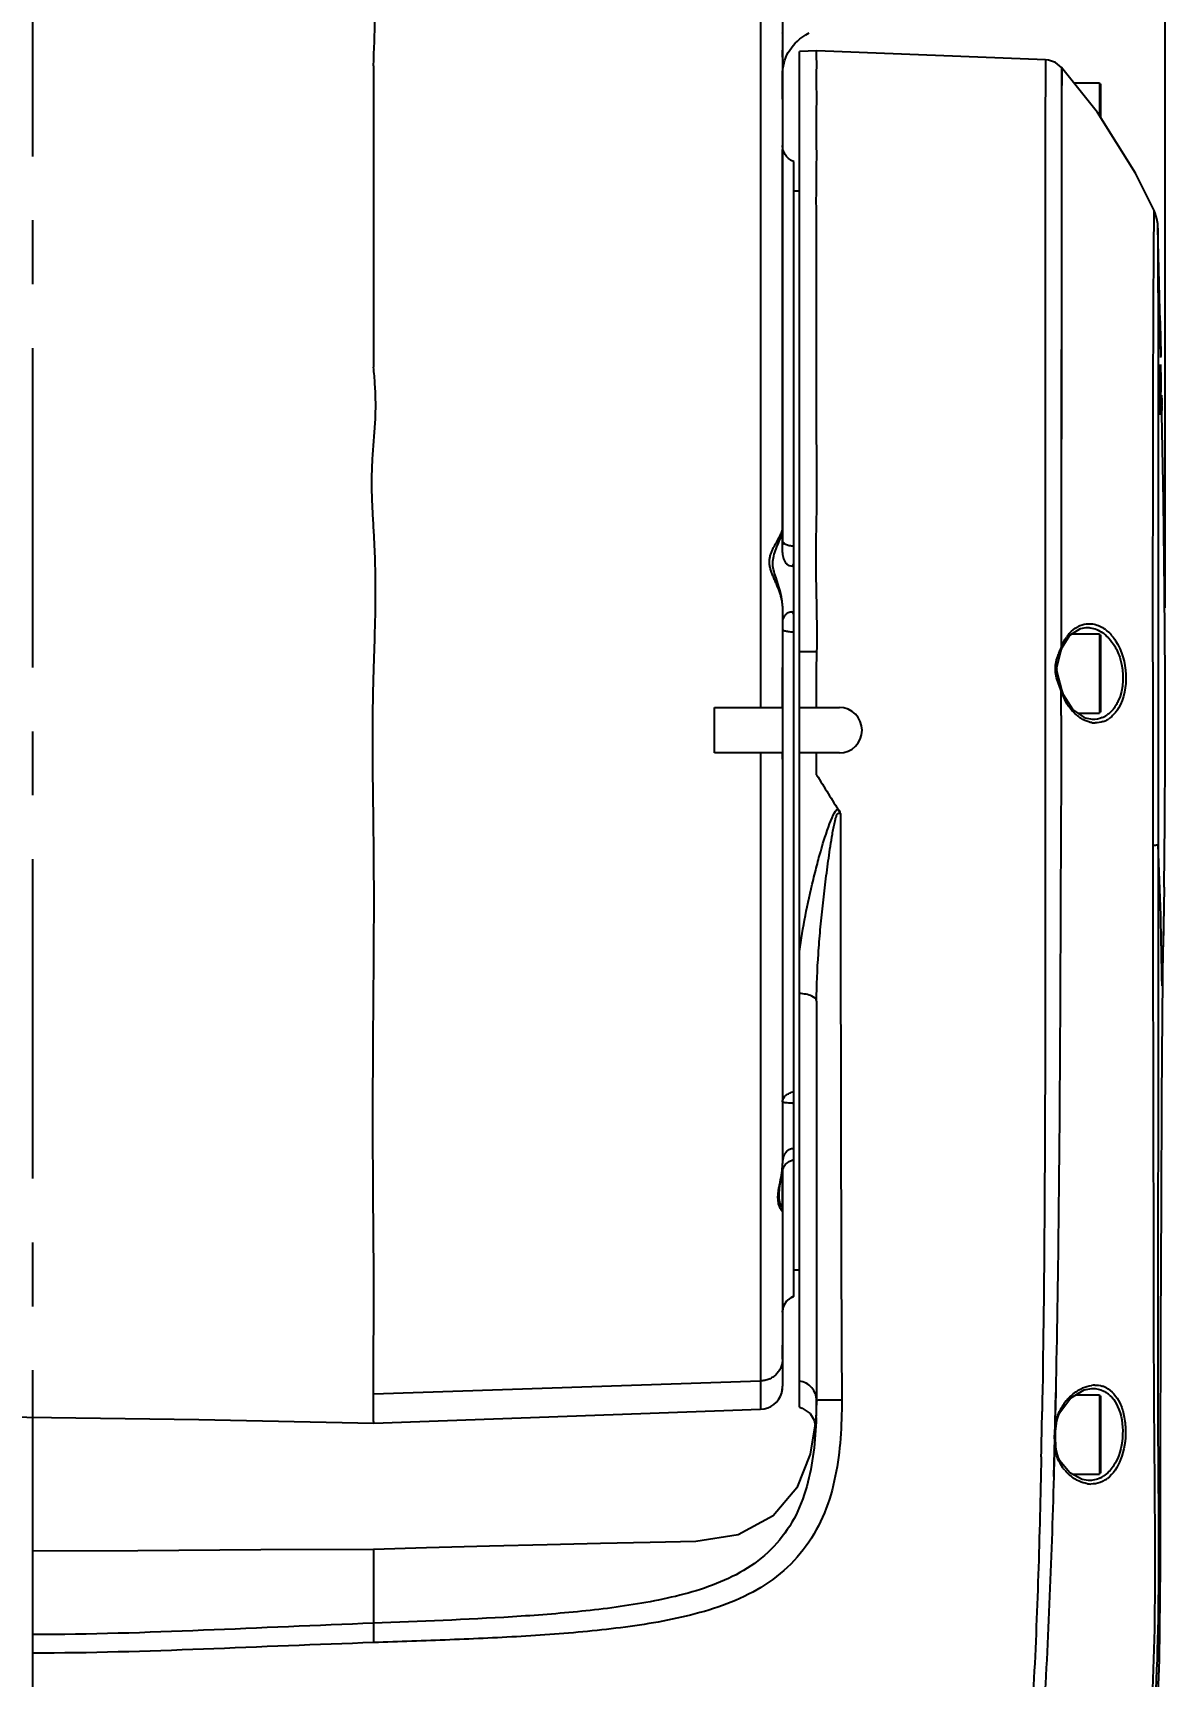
# Model space of a CAD drawing. Header units: millimetres. Extents: x 5828 to 6704, y 123 to 421.
# Drawn here: x 6476.36 to 6483.01, y 249.84 to 259.49 of the extents above; entities that cross this region are included whole.
import ezdxf

# ---------------------------------------------------------------- set-up
doc = ezdxf.new("R2010")
doc.units = ezdxf.units.MM
doc.linetypes.add('CENTER', pattern=[0.6, 0.375, -0.075, 0.075, -0.075])
for name, color, linetype in [('中心线', 7, 'Continuous'), ('外形图', 7, 'Continuous'), ('尺寸标注', 7, 'Continuous')]:
    doc.layers.add(name, color=color, linetype=linetype)
doc.styles.add('微软雅黑', font='msyh.ttc', dxfattribs={"height": 1.5})
doc.dimstyles.new('尺寸标注_1_15比例', dxfattribs={"dimtxt": 1.5, "dimasz": 1.25, "dimexe": 0.5, "dimexo": 0.4, "dimgap": 0.5, "dimtad": 1, "dimdec": 1, "dimlfac": 15, "dimdsep": 46, "dimtxsty": '微软雅黑', "dimcen": 0.09, "dimadec": 0, "dimazin": 0, "dimtp": 0.01, "dimtm": 0.01, "dimtfac": 1, "dimtdec": 1, "dimtofl": 0, "dimtmove": 0, "dimatfit": 3, "dimfxl": 1, "dimtolj": 1, "dimarcsym": 0})

# ---------------------------------------------------------------- blocks, each defined once
blk = doc.blocks.new('*D787')
at = {"layer": 'Defpoints', "color": 0}
for p in [(6469.7154, 284.5485), (6483.0052, 255.7131), (6469.7154, 255.0651)]:
    blk.add_point(p, dxfattribs=at)
at = {"layer": '尺寸标注', "color": 0, "lineweight": -2}
for p, q in [((6469.7154, 255.4651), (6469.7154, 285.0485)), ((6483.0052, 256.1131), (6483.0052, 285.0485)), ((6481.7552, 284.5485), (6470.9654, 284.5485))]:
    blk.add_line(p, q, dxfattribs=at)
at = {"layer": '尺寸标注', "color": 0}
for points in [[(6470.9654, 284.7569), (6470.9654, 284.3402), (6469.7154, 284.5485)], [(6481.7552, 284.3402), (6481.7552, 284.7569), (6483.0052, 284.5485)]]:
    blk.add_solid(points, dxfattribs=at)
at = {"layer": '尺寸标注', "color": 0, "insert": (6476.3603, 285.8276), "char_height": 1.5, "attachment_point": 5, "style": '微软雅黑'}
blk.add_mtext('\\A1;199.3', dxfattribs=at)

msp = doc.modelspace()

# ---------------------------------------------------------------- linework, layer by layer
at = {"layer": '中心线', "linetype": 'CENTER', "ltscale": 5}
msp.add_line((6476.3599, 231.7633), (6476.3599, 279.7873), dxfattribs=at)
at = {"layer": '外形图', "color": 7, "linetype": 'Continuous'}
for p, q in [((6480.76, 259.4873), (6480.76, 259.488)), ((6480.76, 259.4871), (6480.76, 259.4873)), ((6480.76, 259.4871), (6480.76, 259.4633)), ((6480.76, 259.4633), (6480.76, 259.4402)), ((6480.76, 259.4402), (6480.76, 259.3587)), ((6480.76, 259.3771), (6480.76, 259.3861)), ((6480.76, 259.369), (6480.76, 259.3771)), ((6480.76, 259.3563), (6480.76, 259.369)), ((6480.76, 259.3587), (6480.76, 259.3459)), ((6480.76, 259.3459), (6480.76, 259.3563)), ((6480.76, 259.3459), (6480.76, 259.2371)), ((6480.76, 259.3459), (6480.76, 259.2847)), ((6480.9607, 259.382), (6480.8599, 259.3794)), ((6480.8599, 251.4215), (6480.8599, 259.3794)), ((6482.304, 259.33), (6480.9607, 259.382)), ((6478.3599, 259.294), (6478.3599, 257.5261)), ((6482.3982, 259.285), (6482.395, 255.9766)), ((6480.76, 259.1504), (6480.76, 259.2371)), ((6480.76, 259.1946), (6480.76, 259.1844)), ((6482.47, 259.1949), (6482.6199, 259.1949)), ((6482.6199, 259.1949), (6482.6199, 259.0029)), ((6482.6266, 259.1882), (6482.6266, 258.9922)), ((6480.76, 259.1046), (6480.7599, 258.9349)), ((6480.76, 259.117), (6480.76, 259.1504)), ((6480.76, 259.1364), (6480.76, 259.1414)), ((6480.76, 259.0988), (6480.76, 259.117)), ((6480.76, 259.1046), (6480.76, 259.1141)), ((6480.7599, 258.7238), (6480.7599, 258.8034)), ((6480.8266, 252.0712), (6480.8266, 258.7322)), ((6480.8266, 258.5616), (6480.8599, 258.5616)), ((6482.9746, 257.8583), (6482.9636, 258.3417)), ((6482.9636, 258.3417), (6482.9638, 257.5797)), ((6482.9636, 258.3417), (6482.9636, 258.2772)), ((6482.9351, 257.8088), (6482.9348, 257.726)), ((6482.9352, 257.845), (6482.9351, 257.8088)), ((6482.9353, 257.8507), (6482.9352, 257.845)), ((6482.9753, 257.826), (6482.9746, 257.8583)), ((6482.9751, 257.8282), (6482.9753, 257.8282)), ((6482.9752, 257.8282), (6482.9778, 257.7079)), ((6482.9347, 257.7165), (6482.9346, 257.6666)), ((6482.9348, 257.726), (6482.9347, 257.7165)), ((6482.9778, 257.7079), (6482.9803, 257.5883)), ((6482.9345, 257.6557), (6482.9342, 257.5536)), ((6482.9346, 257.6666), (6482.9345, 257.6615)), ((6482.9345, 257.662), (6482.9345, 257.6557)), ((6482.9638, 257.6627), (6482.9642, 254.7206)), ((6482.9341, 257.5197), (6482.934, 257.4848)), ((6482.9342, 257.5536), (6482.9341, 257.5197)), ((6482.9779, 257.5421), (6482.98, 257.4488)), ((6482.9339, 257.453), (6482.9337, 257.3956)), ((6482.934, 257.4848), (6482.9339, 257.4778)), ((6482.9339, 257.4778), (6482.9339, 257.465)), ((6482.9339, 257.465), (6482.9339, 257.453)), ((6482.98, 257.4488), (6482.9799, 257.3796)), ((6482.9336, 257.3557), (6482.9335, 257.3144)), ((6482.9337, 257.3791), (6482.9336, 257.3665)), ((6482.9336, 257.3665), (6482.9336, 257.3557)), ((6482.9337, 257.3956), (6482.9337, 257.3791)), ((6482.9338, 257.3788), (6482.9337, 257.3623)), ((6482.9787, 257.2457), (6482.9767, 257.339)), ((6482.9848, 257.3613), (6482.9853, 257.3302)), ((6482.9853, 257.3302), (6482.9858, 257.3037)), ((6482.9335, 257.3144), (6482.9334, 257.276)), ((6482.9334, 257.276), (6482.9334, 257.2659)), ((6482.9334, 257.2659), (6482.9334, 257.2594)), ((6482.9335, 257.252), (6482.9334, 257.2458)), ((6482.9954, 256.7406), (6482.9869, 257.2519)), ((6480.7573, 256.5568), (6480.7573, 256.467)), ((6480.7599, 256.5798), (6480.7599, 256.6246)), ((6480.7599, 256.6246), (6480.7599, 256.5798)), ((6480.7599, 256.5962), (6480.7599, 256.614)), ((6480.7599, 256.5798), (6480.7599, 256.5962)), ((6480.7599, 256.5962), (6480.7599, 256.5798)), ((6480.7599, 256.5798), (6480.7599, 256.5938)), ((6480.7599, 256.5799), (6480.7599, 256.5809)), ((6480.7599, 256.5801), (6480.7599, 256.5798)), ((6480.7599, 256.5798), (6480.7599, 256.5799)), ((6480.7599, 256.506), (6480.7599, 256.5798)), ((6480.7599, 256.5768), (6480.7599, 256.5798)), ((6480.7599, 256.5798), (6480.7599, 256.506)), ((6480.7599, 256.5798), (6480.7599, 256.506)), ((6480.7599, 256.5798), (6480.7599, 256.5768)), ((6480.7599, 256.5206), (6480.7599, 256.5768)), ((6480.8266, 256.3585), (6480.8174, 256.3588)), ((6480.7599, 256.124), (6480.7599, 255.5282)), ((6480.8174, 256.0893), (6480.8266, 256.0895)), ((6482.395, 255.9766), (6482.3949, 255.9627)), ((6482.3924, 255.8728), (6482.3949, 255.8786)), ((6482.3949, 255.9627), (6482.3949, 255.8786)), ((6482.3949, 255.8786), (6482.3978, 255.8704)), ((6482.3978, 255.8703), (6482.402, 255.8812)), ((6482.402, 255.8812), (6482.4466, 255.9526)), ((6482.4605, 255.9616), (6482.6199, 255.9616)), ((6482.6199, 255.9616), (6482.6199, 255.4949)), ((6482.6266, 255.9549), (6482.6266, 255.5016)), ((6480.9622, 255.8559), (6480.8599, 255.8556)), ((6480.9598, 255.5282), (6480.9599, 255.7887)), ((6482.3706, 255.7645), (6482.3927, 255.8562)), ((6482.3927, 255.8562), (6482.3978, 255.8704)), ((6482.3978, 255.8704), (6482.3978, 255.8703)), ((6480.7599, 255.7635), (6480.7599, 255.6474)), ((6480.7599, 255.6466), (6480.7599, 255.7629)), ((6480.7599, 255.6279), (6480.7599, 255.7116)), ((6482.3703, 255.7539), (6482.3706, 255.7645)), ((6482.3712, 255.7353), (6482.3703, 255.7539)), ((6482.3983, 255.6319), (6482.3712, 255.7353)), ((6480.7599, 255.6474), (6480.7599, 255.6113)), ((6480.7599, 255.6204), (6480.7599, 255.6466)), ((6480.7599, 255.5752), (6480.7599, 255.6279)), ((6480.7599, 255.5305), (6480.7599, 255.6204)), ((6480.7599, 255.6113), (6480.7599, 255.5315)), ((6482.3018, 255.595), (6482.3018, 255.5717)), ((6482.3952, 255.6263), (6482.3983, 255.6319)), ((6482.4092, 255.6032), (6482.3983, 255.6319)), ((6482.3983, 255.6319), (6482.3983, 255.6319)), ((6482.4644, 255.5164), (6482.4092, 255.6032)), ((6480.3599, 255.5282), (6480.7599, 255.5282)), ((6480.3599, 255.2616), (6480.3599, 255.5282)), ((6480.7599, 255.5282), (6480.7599, 255.5752)), ((6480.7599, 255.5315), (6480.7599, 255.5282)), ((6480.7599, 255.5282), (6480.7599, 255.2616)), ((6480.8599, 255.5282), (6481.0933, 255.5282)), ((6482.5386, 255.4652), (6482.4644, 255.5164)), ((6482.4956, 255.4949), (6482.6199, 255.4949)), ((6482.5789, 255.4577), (6482.5386, 255.4652)), ((6480.7599, 255.2616), (6480.3599, 255.2616)), ((6480.6313, 255.2616), (6480.6314, 251.4094)), ((6480.7599, 255.2508), (6480.7599, 255.2616)), ((6480.7599, 255.2261), (6480.7599, 255.2616)), ((6480.7599, 255.2616), (6480.7599, 253.214)), ((6481.0933, 255.2616), (6480.8599, 255.2616)), ((6480.9599, 255.1331), (6480.9598, 255.2616)), ((6482.9993, 254.4741), (6482.9945, 254.1309)), ((6482.9964, 254.2616), (6482.9871, 253.8952)), ((6480.9599, 253.8043), (6480.9599, 251.4616)), ((6480.9599, 253.8043), (6480.9599, 252.2282)), ((6480.7599, 253.214), (6480.7599, 253.2142)), ((6480.7599, 253.214), (6480.7599, 252.9479)), ((6480.7599, 252.9479), (6480.7599, 252.8949)), ((6480.7599, 252.8949), (6480.7599, 252.8519)), ((6480.7573, 252.8059), (6480.7573, 252.5849)), ((6480.7599, 252.7678), (6480.7599, 252.8037)), ((6480.7599, 252.8037), (6480.7599, 252.5693)), ((6480.7599, 252.8037), (6480.7599, 252.5693)), ((6480.7599, 252.5693), (6480.7599, 252.5693)), ((6480.7599, 252.5693), (6480.7599, 252.5652)), ((6480.7599, 252.5652), (6480.7599, 251.9788)), ((6480.7599, 252.4092), (6480.7599, 252.3949)), ((6480.7599, 252.3949), (6480.7599, 252.3369)), ((6480.7599, 252.3369), (6480.7599, 252.3212)), ((6480.7599, 252.3212), (6480.7599, 252.2562)), ((6480.8266, 252.2282), (6480.8599, 252.2282)), ((6480.8253, 252.0709), (6480.8266, 252.0712)), ((6480.7599, 251.9788), (6480.7599, 251.7032)), ((6480.7599, 251.7748), (6480.7599, 251.7852)), ((6480.7599, 251.7353), (6480.7599, 251.7748)), ((6480.7599, 251.7032), (6480.7599, 251.7353)), ((6480.7599, 251.7032), (6480.7599, 251.5452)), ((6480.6314, 251.5755), (6478.3599, 251.4978)), ((6480.7593, 251.531), (6480.7598, 251.5382)), ((6480.7598, 251.5382), (6480.7599, 251.545)), ((6480.7599, 251.5452), (6480.7599, 251.5449)), ((6480.7549, 251.5062), (6480.7552, 251.5075)), ((6480.7549, 251.5062), (6480.755, 251.5067)), ((6480.7549, 251.5062), (6480.755, 251.5067)), ((6480.755, 251.5067), (6480.7552, 251.5075)), ((6480.7552, 251.5075), (6480.7556, 251.5091)), ((6480.7556, 251.5091), (6480.7562, 251.5116)), ((6480.7562, 251.5116), (6480.757, 251.5152)), ((6480.7569, 251.515), (6480.7578, 251.5196)), ((6480.7577, 251.5194), (6480.7586, 251.5249)), ((6480.7586, 251.5247), (6480.7593, 251.5311)), ((6480.9599, 251.4616), (6480.9556, 251.3485)), ((6482.3617, 251.5085), (6482.3571, 251.2396)), ((6482.3631, 251.5085), (6482.3601, 251.3694)), ((6482.3884, 251.3912), (6482.4506, 251.4741)), ((6482.4506, 251.4741), (6482.531, 251.5238)), ((6482.4843, 251.4949), (6482.6199, 251.4949)), ((6482.531, 251.5238), (6482.5761, 251.532)), ((6482.5761, 251.532), (6482.5762, 251.532)), ((6482.6199, 251.4949), (6482.6199, 251.0282)), ((6482.6266, 251.4882), (6482.6266, 251.0349)), ((6478.3615, 251.3283), (6480.6314, 251.4094)), ((6480.9213, 251.3857), (6480.9457, 251.3453)), ((6480.9457, 251.3453), (6480.9522, 251.3164)), ((6482.3601, 251.3694), (6482.3571, 251.2396)), ((6482.378, 251.3691), (6482.3884, 251.3912)), ((6482.378, 251.3692), (6482.378, 251.3691)), ((6478.3615, 251.3283), (6478.3615, 251.3283)), ((6482.3622, 251.2444), (6482.3623, 251.2619)), ((6482.3571, 251.2396), (6482.3494, 251.0151)), ((6482.3571, 251.2396), (6482.3544, 251.1295)), ((6482.3544, 251.1295), (6482.3514, 251.015)), ((6482.3882, 251.1078), (6482.3778, 251.1287)), ((6482.3779, 251.1286), (6482.3778, 251.1287)), ((6482.4458, 251.0364), (6482.3882, 251.1078)), ((6482.5194, 250.9965), (6482.4458, 251.0364)), ((6482.4609, 251.0282), (6482.6199, 251.0282)), ((6482.5542, 250.9915), (6482.5194, 250.9965)), ((6478.3599, 250.5873), (6478.3599, 250.154))]:
    msp.add_line(p, q, dxfattribs=at)
for points in [[(6480.8344, 259.4266), (6480.8477, 259.4395), (6480.8624, 259.452), (6480.8786, 259.4643), (6480.8964, 259.4763), (6480.9161, 259.4881)], [(6480.76, 259.2371), (6480.7606, 259.2574), (6480.7623, 259.2765), (6480.7651, 259.2945), (6480.7689, 259.3115), (6480.7737, 259.3278), (6480.7793, 259.3433), (6480.7859, 259.3581), (6480.7935, 259.3725), (6480.8021, 259.3865), (6480.8117, 259.4002)], [(6480.8117, 259.4002), (6480.8224, 259.4135), (6480.8344, 259.4266)], [(6482.3981, 259.285), (6482.3625, 259.3136), (6482.32, 259.3283), (6482.304, 259.33)], [(6482.3982, 259.285), (6482.3983, 259.2682), (6482.3981, 259.0878), (6482.3977, 258.7183), (6482.3972, 258.1781), (6482.3969, 257.4945), (6482.3962, 256.7075), (6482.395, 255.9751)], [(6482.9402, 258.4446), (6482.8321, 258.6636), (6482.6087, 259.0208), (6482.3981, 259.285)], [(6480.8266, 258.7322), (6480.8208, 258.7345), (6480.8137, 258.7378), (6480.807, 258.7417), (6480.8005, 258.746), (6480.7945, 258.7509), (6480.7888, 258.7562), (6480.7835, 258.762), (6480.7787, 258.7681), (6480.7744, 258.7746), (6480.7707, 258.7814), (6480.7674, 258.7885), (6480.7647, 258.7958), (6480.7626, 258.8033), (6480.7611, 258.811), (6480.7602, 258.8187), (6480.7599, 258.8265)], [(6482.9636, 258.3417), (6482.9618, 258.3664), (6482.9564, 258.3972), (6482.9466, 258.4291), (6482.9402, 258.4446)], [(6482.9639, 256.9931), (6482.964, 256.2901), (6482.9643, 255.5394), (6482.9642, 254.7206)], [(6482.9993, 254.4741), (6483.0033, 254.8544), (6483.0055, 255.2638), (6483.0052, 255.7131), (6483.0019, 256.2096), (6482.9954, 256.7406)], [(6480.7273, 256.4706), (6480.7362, 256.4929), (6480.7407, 256.5044), (6480.7451, 256.5161), (6480.7493, 256.5276), (6480.7529, 256.539), (6480.7559, 256.5501), (6480.7582, 256.5609), (6480.7595, 256.5712), (6480.7599, 256.5798)], [(6480.7164, 256.3048), (6480.7132, 256.3156), (6480.7099, 256.3274), (6480.7071, 256.3386), (6480.705, 256.3491), (6480.7036, 256.3588), (6480.7027, 256.3678), (6480.7025, 256.3769), (6480.7029, 256.3864), (6480.7041, 256.3964), (6480.706, 256.4067), (6480.7085, 256.4171), (6480.7116, 256.4276), (6480.7151, 256.4383), (6480.719, 256.449), (6480.723, 256.4598), (6480.7273, 256.4706)], [(6480.7599, 256.124), (6480.7596, 256.1358), (6480.7584, 256.1497), (6480.7564, 256.1643), (6480.7535, 256.1797), (6480.7498, 256.196), (6480.7453, 256.2133), (6480.74, 256.2317), (6480.734, 256.2507), (6480.7278, 256.2698), (6480.7216, 256.2885), (6480.7164, 256.3048)], [(6482.4466, 255.9526), (6482.5084, 255.9927), (6482.5418, 255.9981)], [(6482.8595, 248.4882), (6482.9133, 248.9398), (6482.9523, 249.4416), (6482.9725, 249.9392), (6482.9786, 250.4849), (6482.9791, 251.1227), (6482.9807, 251.8892), (6482.9832, 252.6276), (6482.9862, 253.2339), (6482.9899, 253.7208), (6482.9945, 254.1309)], [(6480.7545, 252.5932), (6480.7515, 252.6014), (6480.7504, 252.6044), (6480.7493, 252.6076), (6480.7482, 252.611), (6480.7471, 252.6146), (6480.746, 252.6185), (6480.7449, 252.6227), (6480.7438, 252.6273), (6480.7428, 252.6322), (6480.7419, 252.6375), (6480.7411, 252.6433), (6480.7405, 252.6496), (6480.74, 252.6566), (6480.7399, 252.6643), (6480.74, 252.6728), (6480.7405, 252.6824), (6480.7414, 252.6932), (6480.7428, 252.7051), (6480.7446, 252.7185), (6480.7469, 252.7332), (6480.7494, 252.7491), (6480.7521, 252.7661), (6480.7547, 252.7839), (6480.7569, 252.8019), (6480.7586, 252.8199), (6480.7596, 252.8373), (6480.7599, 252.8519)], [(6480.7599, 252.5693), (6480.7599, 252.5712), (6480.7596, 252.5745), (6480.7591, 252.5776), (6480.7585, 252.5804), (6480.7578, 252.5832), (6480.7571, 252.5857), (6480.7562, 252.5882), (6480.7554, 252.5907), (6480.7545, 252.5932)], [(6480.7599, 251.9788), (6480.7601, 251.985), (6480.761, 251.9931), (6480.7625, 252.0009), (6480.7645, 252.0086), (6480.7671, 252.0158), (6480.7701, 252.0225), (6480.7735, 252.0286), (6480.777, 252.0343), (6480.7807, 252.0394), (6480.7846, 252.044), (6480.7885, 252.0482), (6480.7925, 252.052), (6480.7965, 252.0553), (6480.8004, 252.0583), (6480.8042, 252.0609), (6480.8079, 252.0631), (6480.8113, 252.0651), (6480.8145, 252.0667), (6480.8175, 252.068), (6480.82, 252.069), (6480.8222, 252.0698), (6480.824, 252.0705), (6480.8253, 252.0709)], [(6472.025, 251.4179), (6472.6167, 251.4053), (6473.495, 251.3915), (6474.4058, 251.3816), (6475.3491, 251.3732), (6476.3249, 251.3635), (6477.3332, 251.3493), (6478.3615, 251.3283)], [(6480.9556, 251.3485), (6480.9222, 251.1455), (6480.8431, 250.9491), (6480.705, 250.7849), (6480.4994, 250.6728), (6480.2509, 250.6327), (6479.9824, 250.6283), (6479.6922, 250.622), (6479.3784, 250.6144), (6479.0397, 250.6062), (6478.6711, 250.596), (6478.3599, 250.5874)], [(6480.8599, 251.4215), (6480.8757, 251.4167), (6480.9213, 251.3857)], [(6482.3623, 251.2619), (6482.3628, 251.279), (6482.3638, 251.2956), (6482.3652, 251.3117), (6482.3672, 251.327), (6482.3698, 251.3415), (6482.3731, 251.355), (6482.3772, 251.3671), (6482.378, 251.3692)], [(6482.3645, 251.1909), (6482.3632, 251.2088), (6482.3625, 251.2267), (6482.3622, 251.2444)], [(6482.3694, 251.1567), (6482.3665, 251.1734), (6482.3645, 251.1909)], [(6482.378, 251.1284), (6482.3733, 251.1414), (6482.3694, 251.1567)], [(6478.3599, 250.5873), (6477.6985, 250.5844), (6476.9767, 250.5795), (6476.3599, 250.5772)]]:
    msp.add_lwpolyline(points, dxfattribs=at)
for centre, radius, start, end in [((6467.4962, 257.5387), 15.4818, 359.26122, 0.01279), ((6467.5637, 257.446), 15.4163, 359.25548, 359.75301), ((6491.2566, 257.4793), 8.2734, 181.25122, 181.43592), ((6480.6274, 256.4983), 0.2356, 323.72657, 327.70322), ((6480.6216, 255.9495), 0.2405, 31.54639, 35.51967), ((6482.5366, 255.8279), 0.1977, 52.76295, 56.38735), ((6482.6197, 255.809), 0.2341, 142.86414, 145.65915), ((6479.3872, 255.8748), 1.5751, 356.86587, 359.31268), ((6482.9446, 255.6265), 0.6045, 158.48719, 159.46039), ((6420.4059, 255.4707), 61.9895, 0.010059, 0.143806), ((6482.7613, 255.7481), 0.3858, 198.39836, 199.41254), ((6482.7582, 255.747), 0.3825, 199.40948, 202.22991), ((6481.0933, 255.3949), 0.1333, 270, 90), ((6482.5975, 255.5783), 0.1404, 260.58984, 268.95623), ((6482.5794, 255.6047), 0.1474, 292.75044, 298.12977), ((6482.5956, 255.5765), 0.1389, 289.70707, 294.94683), ((6482.5753, 255.6121), 0.1558, 298.17384, 306.23092), ((6482.592, 255.5839), 0.1471, 294.99818, 303.44466), ((6512.3648, 274.5001), 36.8964, 211.66164, 212.06107), ((7138.6551, 254.5463), 657.5546, 179.9685899, 180.2686635), ((6460.1366, 253.6736), 22.8516, 0.55563, 2.6262), ((6480.8003, 253.214), 0.0403, 179.70103, 179.99839), ((6480.8592, 251.9788), 0.0992, 149.62501, 175.82821), ((6480.8597, 251.9784), 0.0999, 109.66215, 149.60303), ((6480.834, 251.9094), 0.1617, 92.61153, 93.06438), ((6480.8599, 251.9781), 0.1002, 109.38965, 109.69117), ((6480.8591, 251.9788), 0.0991, 175.83537, 179.99789), ((6480.6067, 251.5453), 0.1533, 345.93914, 359.8364), ((6482.5951, 251.3927), 0.1588, 91.0642, 98.19612), ((6482.5959, 251.413), 0.1383, 69.58884, 73.16081), ((6482.5955, 251.4119), 0.1395, 63.70485, 69.57831), ((6480.6266, 251.5426), 0.1333, 272.04538, 344.14458), ((6480.6028, 251.5462), 0.1572, 345.53322, 345.95623), ((6478.1744, 251.4611), 2.7856, 357.9451, 0.01027), ((6482.6853, 251.2436), 0.3379, 140.91822, 153.42538), ((6482.6756, 251.2511), 0.3256, 139.32575, 140.86185), ((6482.5713, 251.3742), 0.1607, 46.71898, 53.85033), ((6402.7064, 252.7614), 79.589, 358.825762, 359.016768), ((6482.4912, 251.3269), 0.1267, 157.03122, 159.64255), ((6482.6852, 251.2436), 0.3378, 155.48803, 156.86594), ((6482.6859, 251.2433), 0.3386, 153.41917, 155.48774), ((6482.8758, 251.2591), 0.5184, 174.91707, 176.56839), ((6482.8224, 251.2314), 0.4649, 184.49055, 185.46142), ((6482.6274, 251.2286), 0.2747, 220.2224, 222.09499), ((6482.5728, 251.1313), 0.1605, 261.89015, 268.97912), ((6482.5553, 251.1535), 0.1625, 295.82094, 298.87807), ((6482.553, 251.1576), 0.1671, 298.88896, 303.46745), ((6482.5679, 251.1313), 0.1616, 297.19562, 302.31233), ((6482.5632, 251.1387), 0.1703, 302.31919, 307.26062)]:
    msp.add_arc(centre, radius, start, end, dxfattribs=at)
for points, knots in [([(6478.3599, 259.294), (6478.3627, 259.3876), (6478.3689, 259.5755), (6478.3727, 259.8587), (6478.3687, 260.1441), (6478.3619, 260.4318), (6478.3575, 260.7222), (6478.3569, 260.9658), (6478.3575, 261.162), (6478.3582, 261.3102), (6478.359, 261.459), (6478.3597, 261.5585), (6478.3599, 261.6083)], [0, 0, 0, 0, 0.121396, 0.243705, 0.366995, 0.491336, 0.616783, 0.743368, 0.807093, 0.871106, 0.935409, 1, 1, 1, 1]), ([(6480.6623, 261.6587), (6480.658, 261.6255), (6480.6504, 261.5591), (6480.6417, 261.4593), (6480.6359, 261.3596), (6480.6325, 261.2601), (6480.6311, 261.1609), (6480.6309, 261.0619), (6480.6311, 260.9632), (6480.6315, 260.8323), (6480.6314, 260.6693), (6480.6313, 260.4747), (6480.6313, 260.2812), (6480.6314, 260.0888), (6480.6314, 259.8975), (6480.6314, 259.6444), (6480.6314, 259.3303), (6480.6313, 258.9561), (6480.6314, 258.5849), (6480.6314, 258.216), (6480.6313, 257.7271), (6480.6314, 257.2345), (6480.6313, 256.7328), (6480.6314, 256.2031), (6480.6314, 255.7999), (6480.6314, 255.5282)], [0, 0, 0, 0, 0.016375, 0.032703, 0.048984, 0.06522, 0.081408, 0.097549, 0.113641, 0.129684, 0.161622, 0.193365, 0.224917, 0.256288, 0.287485, 0.318519, 0.380126, 0.441138, 0.501614, 0.561742, 0.621621, 0.740821, 0.802727, 0.867084, 1, 1, 1, 1]), ([(6480.76, 259.8309), (6480.76, 259.5231), (6480.76, 259.1883), (6480.7599, 258.8535), (6480.7599, 258.8265)], [0, 0, 0, 0, 0.9194, 1, 1, 1, 1]), ([(6480.76, 259.8319), (6480.76, 259.717), (6480.76, 259.555), (6480.76, 259.393), (6480.76, 259.3459)], [0, 0, 0, 0, 0.709459, 1, 1, 1, 1]), ([(6480.9586, 258.5618), (6480.9593, 258.6241), (6480.961, 258.7414), (6480.9594, 258.9058), (6480.9603, 259.0467), (6480.9604, 259.1491), (6480.9598, 259.2186), (6480.9599, 259.2612), (6480.9606, 259.2973), (6480.9604, 259.327), (6480.9596, 259.35), (6480.9591, 259.3653), (6480.9595, 259.374), (6480.9596, 259.3784), (6480.9604, 259.3803), (6480.9604, 259.382), (6480.9607, 259.382)], [0, 0, 0, 0, 0.228087, 0.42892, 0.601063, 0.74344, 0.803173, 0.855112, 0.899183, 0.935355, 0.963579, 0.983751, 0.990811, 0.995868, 0.998936, 1, 1, 1, 1]), ([(6482.304, 259.33), (6482.3037, 259.33), (6482.3042, 259.3278), (6482.3035, 259.3256), (6482.3038, 259.3201), (6482.3034, 259.3096), (6482.3034, 259.2909), (6482.3031, 259.2629), (6482.3029, 259.2267), (6482.3026, 259.1828), (6482.3024, 259.131), (6482.3021, 259.0466), (6482.3017, 258.9226), (6482.3014, 258.7524), (6482.3011, 258.5545), (6482.3009, 258.3307), (6482.3008, 258.0828), (6482.3008, 257.7101), (6482.301, 257.2006), (6482.3013, 256.5489), (6482.3015, 256.0968), (6482.3016, 255.8643)], [0, 0, 0, 0, 0.000289, 0.001162, 0.002618, 0.004658, 0.010481, 0.018612, 0.029036, 0.041734, 0.05669, 0.073875, 0.114754, 0.164011, 0.221259, 0.286008, 0.357733, 0.435866, 0.608659, 0.798767, 1, 1, 1, 1]), ([(6480.7599, 258.8265), (6480.7599, 258.4841), (6480.7599, 257.7724), (6480.7599, 257.0384), (6480.7599, 256.6468), (6480.7599, 256.6246)], [0, 0, 0, 0, 0.466448, 0.969664, 1, 1, 1, 1]), ([(6480.7599, 256.6246), (6480.7599, 256.6567), (6480.7599, 256.724), (6480.7599, 256.826), (6480.7599, 256.9299), (6480.7599, 257.0319), (6480.7599, 257.132), (6480.7599, 257.2301), (6480.7599, 257.3263), (6480.7599, 257.4203), (6480.7599, 257.512), (6480.7599, 257.6013), (6480.7599, 257.6881), (6480.7599, 257.7723), (6480.7599, 257.854), (6480.7599, 257.9329), (6480.7599, 258.0089), (6480.7599, 258.0819), (6480.7599, 258.1518), (6480.7599, 258.2187), (6480.7599, 258.2824), (6480.7599, 258.343), (6480.7599, 258.4001), (6480.7599, 258.4539), (6480.7599, 258.5042), (6480.7599, 258.551), (6480.7599, 258.5943), (6480.7599, 258.6341), (6480.7599, 258.6701), (6480.7599, 258.7024), (6480.7599, 258.7311), (6480.7599, 258.756), (6480.7599, 258.776), (6480.7599, 258.7879), (6480.7599, 258.7926)], [0, 0, 0, 0, 0.04444, 0.093155, 0.141121, 0.188221, 0.234371, 0.27962, 0.323987, 0.367378, 0.409713, 0.450907, 0.490927, 0.529798, 0.567487, 0.603908, 0.638989, 0.672655, 0.704905, 0.735768, 0.765199, 0.793134, 0.819521, 0.844308, 0.867506, 0.889126, 0.909123, 0.927457, 0.944091, 0.959002, 0.972204, 0.983693, 0.993443, 1, 1, 1, 1]), ([(6480.9622, 255.8559), (6480.963, 255.922), (6480.9627, 256.0536), (6480.9582, 256.25), (6480.9565, 256.4442), (6480.9604, 256.6667), (6480.9636, 256.9152), (6480.9576, 257.1873), (6480.9605, 257.4492), (6480.9581, 257.7736), (6480.961, 258.0796), (6480.9592, 258.3657), (6480.9578, 258.4983), (6480.9586, 258.5618)], [0, 0, 0, 0, 0.073296, 0.145934, 0.217753, 0.288586, 0.392589, 0.493354, 0.59027, 0.682865, 0.853005, 0.929618, 1, 1, 1, 1]), ([(6482.9402, 258.4446), (6482.9395, 258.4462), (6482.9404, 258.4305), (6482.9388, 258.4221), (6482.9391, 258.3884), (6482.9386, 258.3671), (6482.9384, 258.3537)], [0, 0, 0, 0, 0.056308, 0.242002, 0.556735, 1, 1, 1, 1]), ([(6482.9384, 258.3537), (6482.9381, 258.325), (6482.9367, 258.1573), (6482.9359, 257.9896), (6482.9353, 257.8507)], [0, 0, 0, 0, 0.171047, 1, 1, 1, 1]), ([(6478.3599, 251.4978), (6478.36, 251.5221), (6478.36, 251.5748), (6478.3597, 251.6601), (6478.3597, 251.7577), (6478.3603, 251.8671), (6478.3609, 251.9882), (6478.3611, 252.1203), (6478.3606, 252.2632), (6478.3591, 252.4738), (6478.3566, 252.76), (6478.3553, 253.1285), (6478.3568, 253.5266), (6478.3598, 253.8746), (6478.3619, 254.1639), (6478.3626, 254.3874), (6478.3619, 254.6142), (6478.3596, 254.8435), (6478.3563, 255.0747), (6478.3542, 255.3068), (6478.3553, 255.5007), (6478.3583, 255.6556), (6478.3626, 255.81), (6478.3679, 255.9639), (6478.3713, 256.1172), (6478.3721, 256.2314), (6478.3707, 256.3449), (6478.3675, 256.4391), (6478.3639, 256.5139), (6478.3599, 256.5882), (6478.3544, 256.6803), (6478.3496, 256.79), (6478.3493, 256.8809), (6478.3518, 256.9528), (6478.3559, 257.0238), (6478.3631, 257.1116), (6478.3696, 257.199), (6478.3721, 257.2685), (6478.3723, 257.3204), (6478.3709, 257.372), (6478.3671, 257.4406), (6478.3627, 257.4919), (6478.3599, 257.5261)], [0, 0, 0, 0, 0.012083, 0.026246, 0.04244, 0.060611, 0.0807, 0.102642, 0.126365, 0.151791, 0.20741, 0.268771, 0.335083, 0.405478, 0.441917, 0.479022, 0.516671, 0.554743, 0.593116, 0.631666, 0.670263, 0.689539, 0.708778, 0.747085, 0.766125, 0.78507, 0.803907, 0.822621, 0.831927, 0.841195, 0.859607, 0.877832, 0.895846, 0.904772, 0.913643, 0.931225, 0.948607, 0.957234, 0.965826, 0.974391, 0.982937, 1, 1, 1, 1]), ([(6482.9845, 257.3529), (6482.9845, 257.3521), (6482.985, 257.3514), (6482.9844, 257.3497), (6482.9847, 257.3497)], [0, 0, 0, 0, 0.753944, 1, 1, 1, 1]), ([(6482.9852, 257.2987), (6482.9851, 257.3016), (6482.9848, 257.3142), (6482.9846, 257.3269), (6482.9844, 257.3366)], [0, 0, 0, 0, 0.229227, 1, 1, 1, 1]), ([(6482.9334, 257.2594), (6482.9329, 257.0688), (6482.9315, 256.2217), (6482.9328, 255.3746), (6482.9327, 254.7181)], [0, 0, 0, 0, 0.225012, 1, 1, 1, 1]), ([(6482.9865, 257.2519), (6482.9861, 257.2519), (6482.9868, 257.2543), (6482.9859, 257.257), (6482.9862, 257.2639), (6482.9859, 257.2689), (6482.9858, 257.272)], [0, 0, 0, 0, 0.053475, 0.224537, 0.535953, 1, 1, 1, 1]), ([(6480.7039, 256.301), (6480.701, 256.3083), (6480.6953, 256.3229), (6480.6882, 256.3452), (6480.6836, 256.3681), (6480.6828, 256.391), (6480.6863, 256.4131), (6480.6928, 256.4339), (6480.701, 256.4533), (6480.7126, 256.477), (6480.7248, 256.4991), (6480.7364, 256.5199), (6480.7439, 256.534), (6480.7504, 256.547), (6480.7555, 256.559), (6480.7589, 256.5697), (6480.7599, 256.5767), (6480.7599, 256.5798)], [0, 0, 0, 0, 0.078853, 0.157569, 0.235553, 0.312177, 0.386964, 0.459745, 0.530327, 0.598429, 0.725635, 0.783816, 0.837678, 0.886655, 0.930209, 0.96796, 1, 1, 1, 1]), ([(6480.7599, 256.506), (6480.7599, 256.4994), (6480.7593, 256.4864), (6480.758, 256.4734), (6480.7573, 256.467)], [0, 0, 0, 0, 0.500058, 1, 1, 1, 1]), ([(6480.7573, 256.467), (6480.7573, 256.4617), (6480.7576, 256.4511), (6480.759, 256.4349), (6480.7615, 256.4184), (6480.7657, 256.4017), (6480.7713, 256.3881), (6480.7777, 256.3782), (6480.7838, 256.3715), (6480.7911, 256.366), (6480.8021, 256.3606), (6480.8113, 256.3591), (6480.8174, 256.3588)], [0, 0, 0, 0, 0.113947, 0.231783, 0.353163, 0.47773, 0.605112, 0.66988, 0.735246, 0.801119, 0.867364, 1, 1, 1, 1]), ([(6480.7599, 256.506), (6480.7599, 256.5043), (6480.7609, 256.5005), (6480.7648, 256.4956), (6480.7707, 256.4911), (6480.7787, 256.4869), (6480.7885, 256.4831), (6480.8, 256.4799), (6480.8128, 256.4773), (6480.8219, 256.476), (6480.8266, 256.4754)], [0, 0, 0, 0, 0.065936, 0.14332, 0.238797, 0.35471, 0.490882, 0.645662, 0.816452, 1, 1, 1, 1]), ([(6480.7599, 256.124), (6480.7599, 256.1308), (6480.7589, 256.1447), (6480.755, 256.1657), (6480.7491, 256.1873), (6480.739, 256.2173), (6480.7267, 256.2473), (6480.7137, 256.2777), (6480.7071, 256.2932), (6480.7039, 256.301)], [0, 0, 0, 0, 0.108495, 0.223078, 0.343297, 0.468379, 0.729616, 0.864077, 1, 1, 1, 1]), ([(6480.8174, 256.0893), (6480.8131, 256.0891), (6480.8046, 256.0883), (6480.7926, 256.0847), (6480.7823, 256.0788), (6480.7744, 256.0713), (6480.7687, 256.063), (6480.7635, 256.0523), (6480.7611, 256.0441), (6480.7599, 256.0387)], [0, 0, 0, 0, 0.154484, 0.304557, 0.445368, 0.574379, 0.692612, 0.802121, 1, 1, 1, 1]), ([(6480.7599, 255.9878), (6480.7599, 255.9874), (6480.7602, 255.9864), (6480.7611, 255.985), (6480.7627, 255.9837), (6480.7647, 255.9825), (6480.7674, 255.9812), (6480.7719, 255.9795), (6480.7788, 255.9776), (6480.7886, 255.9756), (6480.8001, 255.9739), (6480.8129, 255.9725), (6480.8219, 255.9718), (6480.8266, 255.9715)], [0, 0, 0, 0, 0.019273, 0.041792, 0.069634, 0.103831, 0.144825, 0.192745, 0.309001, 0.450994, 0.615943, 0.800312, 1, 1, 1, 1]), ([(6482.433, 255.9503), (6482.4371, 255.9557), (6482.4531, 255.9749), (6482.4727, 255.9913), (6482.4886, 256.0004)], [0, 0, 0, 0, 0.268384, 1, 1, 1, 1]), ([(6482.4886, 256.0004), (6482.494, 256.0035), (6482.5155, 256.0143), (6482.5398, 256.0197), (6482.5576, 256.02)], [0, 0, 0, 0, 0.260203, 1, 1, 1, 1]), ([(6482.5416, 255.9981), (6482.5498, 255.9982), (6482.5843, 255.9959), (6482.6175, 255.9815), (6482.639, 255.9665)], [0, 0, 0, 0, 0.239288, 1, 1, 1, 1]), ([(6482.5576, 256.02), (6482.5651, 256.0202), (6482.5963, 256.0182), (6482.6263, 256.0056), (6482.646, 255.9925)], [0, 0, 0, 0, 0.239559, 1, 1, 1, 1]), ([(6482.6562, 255.9853), (6482.6616, 255.9811), (6482.6842, 255.9621), (6482.7029, 255.9389), (6482.7151, 255.9199)], [0, 0, 0, 0, 0.232634, 1, 1, 1, 1]), ([(6482.3949, 255.8786), (6482.3969, 255.8844), (6482.4055, 255.9061), (6482.4167, 255.9269), (6482.4264, 255.9411)], [0, 0, 0, 0, 0.263291, 1, 1, 1, 1]), ([(6482.6621, 255.9478), (6482.6665, 255.9437), (6482.6846, 255.9255), (6482.6998, 255.9045), (6482.7097, 255.8876)], [0, 0, 0, 0, 0.235872, 1, 1, 1, 1]), ([(6482.7097, 255.8876), (6482.7233, 255.8644), (6482.7669, 255.7629), (6482.7646, 255.6389), (6482.7288, 255.5635)], [0, 0, 0, 0, 0.243678, 1, 1, 1, 1]), ([(6482.7151, 255.9199), (6482.7523, 255.8617), (6482.79, 255.7245), (6482.7655, 255.5821), (6482.7312, 255.5243)], [0, 0, 0, 0, 0.506883, 1, 1, 1, 1]), ([(6482.3611, 255.7554), (6482.3634, 255.7553), (6482.3655, 255.7547), (6482.3703, 255.7548), (6482.3703, 255.7539)], [0, 0, 0, 0, 0.72374, 1, 1, 1, 1]), ([(6482.4415, 255.5332), (6482.4379, 255.5383), (6482.4235, 255.5602), (6482.4117, 255.5838), (6482.4041, 255.6023)], [0, 0, 0, 0, 0.238412, 1, 1, 1, 1]), ([(6482.3018, 255.5717), (6482.3023, 254.8758), (6482.3031, 253.4838), (6482.2956, 252.0917), (6482.2836, 251.3957)], [0, 0, 0, 0, 0.499938, 1, 1, 1, 1]), ([(6482.5104, 255.4653), (6482.5041, 255.4694), (6482.4778, 255.4883), (6482.4558, 255.5129), (6482.4415, 255.5332)], [0, 0, 0, 0, 0.231573, 1, 1, 1, 1]), ([(6482.7288, 255.5635), (6482.7249, 255.5553), (6482.7092, 255.5262), (6482.6867, 255.5005), (6482.6674, 255.4864)], [0, 0, 0, 0, 0.274776, 1, 1, 1, 1]), ([(6482.7312, 255.5243), (6482.7272, 255.5175), (6482.7114, 255.4935), (6482.6906, 255.4726), (6482.6731, 255.4611)], [0, 0, 0, 0, 0.272654, 1, 1, 1, 1]), ([(6482.3954, 255.4816), (6482.3955, 255.1504), (6482.3915, 254.4882), (6482.3873, 253.1638), (6482.3768, 252.1706), (6482.3631, 251.5085)], [0, 0, 0, 0, 0.25007, 0.49997, 1, 1, 1, 1]), ([(6482.5746, 255.4397), (6482.5691, 255.4406), (6482.5465, 255.4457), (6482.5252, 255.4558), (6482.5104, 255.4653)], [0, 0, 0, 0, 0.238972, 1, 1, 1, 1]), ([(6480.8599, 254.0965), (6480.8688, 254.1669), (6480.8929, 254.3093), (6480.9307, 254.4805), (6480.9692, 254.6296), (6480.9961, 254.7337), (6481.0792, 254.9824), (6481.0957, 254.9146)], [0, 0, 0, 0, 0.248201, 0.500522, 0.627929, 0.756009, 1, 1, 1, 1]), ([(6480.9599, 253.8043), (6480.9599, 253.8974), (6480.9661, 254.0375), (6480.9813, 254.2239), (6480.9956, 254.3642), (6481.0094, 254.4812), (6481.0213, 254.5748), (6481.0308, 254.6451), (6481.0409, 254.7154), (6481.0501, 254.7738), (6481.0586, 254.8205), (6481.0646, 254.8495), (6481.0704, 254.8725), (6481.0745, 254.8869), (6481.0794, 254.8976), (6481.0827, 254.9063), (6481.0921, 254.9095), (6481.0978, 254.9076), (6481.1007, 254.9068)], [0, 0, 0, 0, 0.247649, 0.372223, 0.497201, 0.622524, 0.685298, 0.748141, 0.811049, 0.87402, 0.905528, 0.937049, 0.952815, 0.968589, 0.97643, 0.984456, 0.992092, 1, 1, 1, 1]), ([(6482.9327, 254.7181), (6482.9326, 254.0883), (6482.9368, 253.1441), (6482.9362, 251.8854), (6482.9429, 250.9429), (6482.95, 250.0007), (6482.8764, 248.7523), (6482.6652, 247.821), (6482.4187, 247.248)], [0, 0, 0, 0, 0.250937, 0.376249, 0.501469, 0.626543, 0.751445, 1, 1, 1, 1]), ([(6482.9642, 254.7206), (6482.9641, 254.4054), (6482.9644, 253.7752), (6482.9641, 252.8302), (6482.9615, 252.043), (6482.9619, 251.4137), (6482.9665, 250.785), (6482.9705, 249.9989), (6482.8906, 248.7472), (6482.6712, 247.8146), (6482.4209, 247.2406)], [0, 0, 0, 0, 0.125363, 0.250661, 0.375871, 0.438439, 0.500981, 0.625952, 0.750902, 1, 1, 1, 1]), ([(6482.9642, 254.7209), (6482.9635, 254.7203), (6482.9602, 254.7201), (6482.9501, 254.7187), (6482.9403, 254.7185), (6482.9327, 254.7181)], [0, 0, 0, 0, 0.0889, 0.286419, 1, 1, 1, 1]), ([(6480.9599, 253.8043), (6480.9599, 253.8181), (6480.9331, 253.8363), (6480.8981, 253.8461), (6480.8732, 253.8496), (6480.8599, 253.8505)], [0, 0, 0, 0, 0.360107, 0.654148, 1, 1, 1, 1]), ([(6480.7599, 253.2142), (6480.76, 253.2175), (6480.7608, 253.2241), (6480.7645, 253.2337), (6480.7704, 253.2428), (6480.7814, 253.2544), (6480.8001, 253.2662), (6480.8173, 253.2718), (6480.8266, 253.2739)], [0, 0, 0, 0, 0.101942, 0.207339, 0.318959, 0.438613, 0.70367, 1, 1, 1, 1]), ([(6480.7599, 253.2111), (6480.7601, 253.2112), (6480.7614, 253.2115), (6480.7626, 253.2116), (6480.7636, 253.2116)], [0, 0, 0, 0, 0.205055, 1, 1, 1, 1]), ([(6480.7636, 253.2116), (6480.7648, 253.2116), (6480.7677, 253.2114), (6480.7725, 253.2109), (6480.7788, 253.2101), (6480.7897, 253.2089), (6480.8058, 253.2076), (6480.8194, 253.2071), (6480.8266, 253.207)], [0, 0, 0, 0, 0.057169, 0.133861, 0.23299, 0.35523, 0.65686, 1, 1, 1, 1]), ([(6480.7664, 252.8949), (6480.7656, 252.8928), (6480.7628, 252.8846), (6480.7609, 252.876), (6480.7599, 252.8695)], [0, 0, 0, 0, 0.250366, 1, 1, 1, 1]), ([(6480.8266, 252.94), (6480.82, 252.9396), (6480.81, 252.9377), (6480.7977, 252.9325), (6480.7892, 252.9272), (6480.7817, 252.9205), (6480.7733, 252.9102), (6480.7688, 252.9011), (6480.7664, 252.8949)], [0, 0, 0, 0, 0.249902, 0.374993, 0.500004, 0.625, 0.750059, 1, 1, 1, 1]), ([(6480.7599, 252.5693), (6480.7599, 252.5694), (6480.7598, 252.5696), (6480.7596, 252.5699), (6480.7592, 252.5704), (6480.7587, 252.571), (6480.7581, 252.5718), (6480.7571, 252.5732), (6480.7555, 252.5752), (6480.7535, 252.5781), (6480.7512, 252.5817), (6480.7487, 252.5858), (6480.7462, 252.5906), (6480.7437, 252.596), (6480.7403, 252.6044), (6480.7366, 252.6165), (6480.7338, 252.633), (6480.7328, 252.6519), (6480.734, 252.6727), (6480.737, 252.6952), (6480.7414, 252.7191), (6480.7482, 252.753), (6480.7566, 252.7971), (6480.7599, 252.8334), (6480.7599, 252.8519)], [0, 0, 0, 0, 0.00075, 0.002185, 0.004309, 0.007107, 0.01056, 0.014649, 0.024665, 0.037013, 0.05156, 0.06819, 0.086809, 0.107342, 0.129729, 0.17995, 0.237465, 0.302306, 0.37432, 0.452803, 0.536698, 0.624835, 0.809647, 1, 1, 1, 1]), ([(6480.7588, 252.8232), (6480.759, 252.8216), (6480.7596, 252.8151), (6480.7599, 252.8086), (6480.7599, 252.8037)], [0, 0, 0, 0, 0.250704, 1, 1, 1, 1]), ([(6480.7599, 252.8037), (6480.7599, 252.8076), (6480.7607, 252.8155), (6480.7643, 252.8269), (6480.7702, 252.8377), (6480.781, 252.8513), (6480.7996, 252.8654), (6480.8172, 252.8724), (6480.8266, 252.8749)], [0, 0, 0, 0, 0.11126, 0.224441, 0.341198, 0.462721, 0.721339, 1, 1, 1, 1]), ([(6480.7599, 251.7032), (6480.7599, 251.6951), (6480.7583, 251.6787), (6480.751, 251.655), (6480.7391, 251.6332), (6480.7231, 251.6139), (6480.7035, 251.5979), (6480.6812, 251.5858), (6480.6568, 251.578), (6480.6399, 251.5758), (6480.6314, 251.5755)], [0, 0, 0, 0, 0.122437, 0.245262, 0.368802, 0.493276, 0.618765, 0.745201, 0.872382, 1, 1, 1, 1]), ([(6480.9599, 251.4616), (6480.9599, 251.4881), (6480.9389, 251.5436), (6480.8868, 251.571), (6480.8599, 251.5754)], [0, 0, 0, 0, 0.493795, 1, 1, 1, 1]), ([(6482.5037, 251.5258), (6482.5093, 251.5289), (6482.531, 251.5399), (6482.5547, 251.5473), (6482.5724, 251.5498)], [0, 0, 0, 0, 0.26293, 1, 1, 1, 1]), ([(6482.6573, 251.537), (6482.6935, 251.5191), (6482.7389, 251.4622), (6482.7669, 251.3706), (6482.7786, 251.257), (6482.7593, 251.1237), (6482.7023, 251.0305), (6482.6664, 251.0031)], [0, 0, 0, 0, 0.202982, 0.334323, 0.481495, 0.772962, 1, 1, 1, 1]), ([(6478.3615, 251.3283), (6478.3614, 251.3283), (6478.3612, 251.3286), (6478.361, 251.329), (6478.3609, 251.3299), (6478.3607, 251.3311), (6478.3605, 251.3326), (6478.3603, 251.3352), (6478.36, 251.3394), (6478.3597, 251.3454), (6478.3595, 251.3527), (6478.3594, 251.3614), (6478.3594, 251.3714), (6478.3594, 251.3826), (6478.3594, 251.4003), (6478.3596, 251.4257), (6478.3598, 251.46), (6478.3598, 251.4846), (6478.3599, 251.4978)], [0, 0, 0, 0, 0.001498, 0.004675, 0.009736, 0.016722, 0.025646, 0.036515, 0.064096, 0.099474, 0.142648, 0.193613, 0.252357, 0.318868, 0.393126, 0.564801, 0.767177, 1, 1, 1, 1]), ([(6481.1078, 251.463), (6481.1081, 251.3883), (6481.1033, 251.2387), (6481.0753, 251.016), (6481.0141, 250.7996), (6480.9064, 250.6017), (6480.7521, 250.4377), (6480.5633, 250.3169), (6480.3555, 250.2354), (6480.0676, 250.1615), (6479.699, 250.1098), (6479.2539, 250.0755), (6478.8071, 250.0558), (6478.5091, 250.0453), (6478.3599, 250.0401)], [0, 0, 0, 0, 0.062783, 0.125527, 0.188164, 0.250626, 0.312921, 0.37513, 0.437364, 0.499662, 0.624417, 0.749437, 0.87465, 1, 1, 1, 1]), ([(6481.1078, 251.463), (6481.0894, 251.463), (6481.0624, 251.463), (6481.0279, 251.4628), (6481.0056, 251.4627), (6480.9871, 251.4624), (6480.9744, 251.4623), (6480.9671, 251.462), (6480.9631, 251.462), (6480.9615, 251.4616), (6480.9599, 251.4618), (6480.9599, 251.4616)], [0, 0, 0, 0, 0.373972, 0.546848, 0.700015, 0.826746, 0.921477, 0.955484, 0.980056, 0.994931, 1, 1, 1, 1]), ([(6482.4286, 251.4633), (6482.4343, 251.47), (6482.4566, 251.4938), (6482.4828, 251.5141), (6482.5037, 251.5258)], [0, 0, 0, 0, 0.267407, 1, 1, 1, 1]), ([(6482.5762, 251.532), (6482.5997, 251.5324), (6482.6323, 251.5254), (6482.6594, 251.5088), (6482.6661, 251.5039)], [0, 0, 0, 0, 0.740573, 1, 1, 1, 1]), ([(6482.6814, 251.4911), (6482.6859, 251.487), (6482.7041, 251.4679), (6482.718, 251.4451), (6482.7265, 251.4268)], [0, 0, 0, 0, 0.232733, 1, 1, 1, 1]), ([(6480.9581, 251.3612), (6480.9557, 251.2931), (6480.9457, 251.1571), (6480.9086, 250.9558), (6480.8352, 250.7645), (6480.7158, 250.598), (6480.5572, 250.4698), (6480.3744, 250.3818), (6480.1814, 250.321), (6479.9171, 250.264), (6479.581, 250.2202), (6479.0393, 250.1795), (6478.6318, 250.1645), (6478.3599, 250.154)], [0, 0, 0, 0, 0.062892, 0.125684, 0.188229, 0.25043, 0.312405, 0.374399, 0.43652, 0.498795, 0.623701, 0.748944, 1, 1, 1, 1]), ([(6482.3746, 251.3763), (6482.3752, 251.3757), (6482.377, 251.3739), (6482.3787, 251.3708), (6482.378, 251.3692)], [0, 0, 0, 0, 0.337361, 1, 1, 1, 1]), ([(6482.7265, 251.4268), (6482.7497, 251.3765), (6482.7663, 251.2622), (6482.7419, 251.15), (6482.7161, 251.1004)], [0, 0, 0, 0, 0.498205, 1, 1, 1, 1]), ([(6482.2786, 251.1304), (6482.2691, 250.6683), (6482.2423, 249.745), (6482.1708, 248.8209), (6482.0933, 248.3654)], [0, 0, 0, 0, 0.500077, 1, 1, 1, 1]), ([(6482.4176, 251.0512), (6482.4134, 251.0561), (6482.3967, 251.0774), (6482.383, 251.101), (6482.3746, 251.1198)], [0, 0, 0, 0, 0.238606, 1, 1, 1, 1]), ([(6482.3781, 251.1259), (6482.3782, 251.1264), (6482.3783, 251.1273), (6482.378, 251.1282), (6482.3779, 251.1286)], [0, 0, 0, 0, 0.518957, 1, 1, 1, 1]), ([(6482.7161, 251.1004), (6482.7115, 251.0915), (6482.693, 251.0602), (6482.6672, 251.0327), (6482.6451, 251.0181)], [0, 0, 0, 0, 0.274931, 1, 1, 1, 1]), ([(6482.3514, 251.015), (6482.3446, 250.7654), (6482.3278, 250.2663), (6482.2897, 249.518), (6482.226, 248.7716), (6482.149, 248.2771), (6482.0933, 248.0339)], [0, 0, 0, 0, 0.250048, 0.500028, 0.750112, 1, 1, 1, 1]), ([(6482.4906, 250.9919), (6482.4847, 250.995), (6482.46, 251.0093), (6482.4381, 251.0283), (6482.4235, 251.0444)], [0, 0, 0, 0, 0.23622, 1, 1, 1, 1]), ([(6482.5501, 250.9724), (6482.5451, 250.9731), (6482.5245, 250.977), (6482.5047, 250.9846), (6482.4906, 250.9919)], [0, 0, 0, 0, 0.241963, 1, 1, 1, 1]), ([(6482.6418, 250.9876), (6482.6361, 250.9847), (6482.6135, 250.9747), (6482.5883, 250.9705), (6482.5699, 250.9708)], [0, 0, 0, 0, 0.256589, 1, 1, 1, 1]), ([(6478.3599, 250.154), (6478.0268, 250.1412), (6477.3605, 250.11), (6476.6936, 250.0873), (6476.3599, 250.0873)], [0, 0, 0, 0, 0.499786, 1, 1, 1, 1]), ([(6478.3599, 250.154), (6478.3598, 250.1485), (6478.3599, 250.1105), (6478.3602, 250.0726), (6478.3599, 250.0401)], [0, 0, 0, 0, 0.144579, 1, 1, 1, 1]), ([(6478.3599, 250.0401), (6478.0268, 250.0288), (6477.3604, 249.9996), (6476.6936, 249.9781), (6476.3599, 249.9781)], [0, 0, 0, 0, 0.499805, 1, 1, 1, 1])]:
    msp.add_open_spline(points, degree=3, knots=knots, dxfattribs=at)
for points in [[(6482.9802, 257.5833), (6482.9786, 257.665), (6482.9769, 257.7466), (6482.9751, 257.8282)], [(6482.639, 255.9665), (6482.6471, 255.9608), (6482.6548, 255.9545), (6482.6621, 255.9478)], [(6482.3016, 255.8643), (6482.3016, 255.7746), (6482.3017, 255.6848), (6482.3018, 255.595)], [(6482.3611, 255.7554), (6482.3611, 255.7694), (6482.3628, 255.7835), (6482.3659, 255.7972)], [(6482.3659, 255.7972), (6482.369, 255.8113), (6482.3735, 255.825), (6482.3786, 255.8386)], [(6482.3822, 255.8481), (6482.3855, 255.8564), (6482.3889, 255.8646), (6482.3924, 255.8728)], [(6482.366, 255.713), (6482.363, 255.7269), (6482.3612, 255.7412), (6482.3611, 255.7554)], [(6482.3788, 255.6697), (6482.3738, 255.6839), (6482.3692, 255.6983), (6482.366, 255.713)], [(6482.3952, 255.6263), (6482.3896, 255.6407), (6482.384, 255.6551), (6482.3788, 255.6697)], [(6482.6364, 255.4688), (6482.6184, 255.4612), (6482.5983, 255.4574), (6482.5788, 255.4577)], [(6482.6425, 255.4457), (6482.6274, 255.4403), (6482.611, 255.4376), (6482.595, 255.4379)], [(6481.0957, 254.9147), (6481.0949, 254.9117), (6481.0976, 254.9075), (6481.1007, 254.9068)], [(6482.5921, 251.5514), (6482.6069, 251.5517), (6482.6219, 251.5497), (6482.636, 251.5454)], [(6482.3594, 251.305), (6482.3609, 251.3217), (6482.3632, 251.3384), (6482.3674, 251.3546)], [(6482.3674, 251.3546), (6482.3688, 251.3601), (6482.3704, 251.3656), (6482.3724, 251.371)], [(6482.3571, 251.2396), (6482.3569, 251.2564), (6482.3573, 251.2733), (6482.3583, 251.2901)], [(6482.3589, 251.195), (6482.3577, 251.2098), (6482.3572, 251.2247), (6482.3571, 251.2396)], [(6482.3643, 251.1544), (6482.3621, 251.1652), (6482.3607, 251.1762), (6482.3596, 251.1872)], [(6482.3746, 251.1198), (6482.3697, 251.1308), (6482.3666, 251.1426), (6482.3643, 251.1544)], [(6482.3746, 251.1198), (6482.3762, 251.1215), (6482.3777, 251.1236), (6482.3781, 251.1259)], [(6482.626, 251.0072), (6482.6039, 250.9966), (6482.5786, 250.9911), (6482.5541, 250.9915)]]:
    msp.add_open_spline(points, degree=3, dxfattribs=at)

# ---------------------------------------------------------------- dimensions: what is measured, and where the dimension line sits
at = {"layer": '尺寸标注'}
dim = msp.add_linear_dim(base=(6469.7154, 284.5485), p1=(6483.0052, 255.7131), p2=(6469.7154, 255.0651), dimstyle='尺寸标注_1_15比例', dxfattribs=at)
dim.commit()
dim.dimension.update_dxf_attribs({"geometry": '*D787', "text_midpoint": (6476.3603, 285.8276)})

doc.saveas('drawing.dxf')
